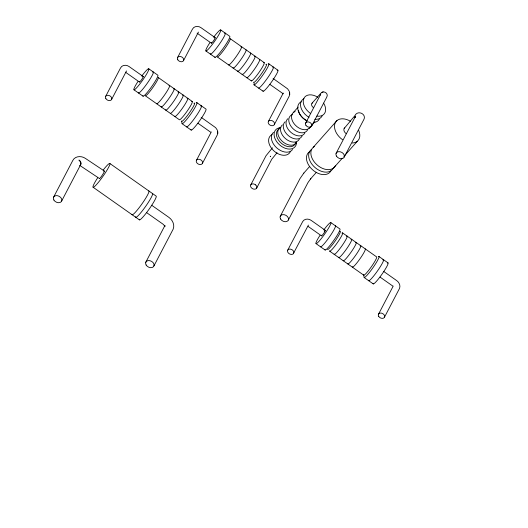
<?xml version="1.0" encoding="UTF-8"?>
<svg xmlns="http://www.w3.org/2000/svg" width="528" height="528" viewBox="0 0 528 528"><rect width="100%" height="100%" fill="white"/><g stroke="black" fill="none" stroke-linecap="round" stroke-linejoin="round"><path stroke-width="0.79" d="M320.496 95.086L320.681 94.248L305.587 123.248M217.807 132.772L217.285 134.957L202.336 163.548M289.74 93.925L289.219 96.116L274.27 124.7M105.541 96.631L120.483 68.046C121.961 64.819 126.463 64.548 129.056 66.528L143.26 76.534M53.519 197.327L72.758 160.519C75.055 155.833 81.589 155.641 85.444 158.426L104.379 171.046M111.698 99.257L126.509 70.924M61.67 200.983L80.738 164.525M177.474 57.783L192.416 29.198C193.895 25.971 198.396 25.7 200.996 27.68L215.2 37.686M183.632 60.41L198.442 32.076M196.495 160.248L196.924 159.76A3.359 2.449 27.6 0 1 202.264 161.35A3.359 2.449 27.6 0 1 199.498 164.498A3.359 2.449 27.6 0 1 196.495 160.248L211.306 131.921M145.768 262.304L164.934 225.476L164.947 226.558L163.482 224.506L146.52 212.56M153.925 265.96L173.144 229.198C174.973 224.902 172.524 219.952 168.934 217.404L151.661 205.24M268.429 121.4L268.858 120.912A3.359 2.449 27.6 0 1 274.204 122.503A3.359 2.449 27.6 0 1 271.438 125.651A3.359 2.449 27.6 0 1 268.429 121.4L283.239 93.073M250.774 184.879L266.02 155.753L272.441 147.814M256.615 188.186L271.775 159.212L277.042 152.744M311.744 125.875L326.641 97.376C329.267 93.397 323.057 89.641 320.582 93.562L312.035 103.198M280.223 216.341L300.016 178.57L303.877 173.026L309.573 166.558M288.38 219.998L307.949 182.629L310.814 178.57L310.477 178.999L316.424 172.253M336.079 153.377L355.595 116.153L355.232 116.747A4.475 3.267 27.6 0 0 355.067 117.599M287.767 250.107L302.716 221.516C304.458 218.572 308.649 218.467 311.197 220.4L325.38 230.386M293.608 253.414A3.359 2.449 27.6 0 0 290.605 249.157A3.359 2.449 27.6 0 0 287.839 252.305A3.359 2.449 27.6 0 0 293.185 253.902L308.418 225.086M344.236 157.034L363.409 120.358C367.547 114.385 357.727 109.369 354.79 115.79L344.15 128.495M378.411 314.404L393.221 286.07M384.569 317.024L399.511 288.44C400.679 285.608 399.122 282.328 396.752 280.645L383.849 271.55M303.547 173.455L303.877 173.026M293.39 112.477L298.142 107.111M309.098 128.337L314.912 121.783M313.302 147.246L336.937 120.602M333.716 167.864L342.316 158.176M343.926 156.361L357.357 141.22M323.169 91.905L322.087 92.294M197.102 33.178L211.385 43.19M80.797 166.089L99.429 178.504M220.645 29.891L229.72 36.287A12.87 1.571 -54.8 0 1 222.988 48.675A12.87 1.571 -54.8 0 1 214.856 56.899M268.765 63.782L277.847 70.178M264.172 62.601L230.122 38.617A11.187 1.366 -54.8 0 1 225.113 48.2A11.187 1.366 -54.8 0 1 217.338 56.965L251.394 80.949M273.095 78.474L287.608 88.829L289.331 91.39L289.753 94.519M269.867 84.374L282.506 93.278M205.94 50.985L215.021 57.38M254.067 84.883L263.142 91.278M148.705 68.739L157.786 75.134A12.87 1.571 -54.8 0 1 151.054 87.523A12.87 1.571 -54.8 0 1 142.923 95.746M196.832 102.63L205.913 109.025A12.87 1.571 -54.8 0 1 199.175 121.42A12.87 1.571 -54.8 0 1 191.05 129.644M192.238 101.449L158.189 77.464A11.187 1.366 -54.8 0 1 153.179 87.047A11.187 1.366 -54.8 0 1 145.405 95.812L179.454 119.797A11.187 1.366 -54.8 0 0 188.054 109.831A11.187 1.366 -54.8 0 0 191.664 101.653M201.161 117.322L215.675 127.677L217.391 130.238L217.82 133.366M125.506 72.217L139.451 82.038M197.934 123.222L210.566 132.125M330.779 222.552L339.86 228.947A12.87 1.571 -54.8 0 1 333.122 241.342A12.87 1.571 -54.8 0 1 324.997 249.566M378.899 256.45L387.981 262.845M342.533 232.881L376.583 256.865A11.187 1.366 -54.8 0 1 370.729 267.637A11.187 1.366 -54.8 0 1 363.66 274.791L364.036 277.061A12.87 1.571 -54.8 0 0 373.138 267.465A12.87 1.571 -54.8 0 0 378.239 256.687M134.006 89.833L143.088 96.228M182.127 123.73L191.209 130.126M308.174 226.446L321.473 235.818M380.035 277.075L392.654 285.965M329.749 251.229L363.799 275.207M316.074 243.652L325.156 250.048M364.201 277.543L373.283 283.939M109.778 163.436L156.083 196.053A14.546 1.775 -54.8 0 1 148.474 210.058A14.546 1.775 -54.8 0 1 139.28 219.358M93.159 187.282L139.465 219.899M283.081 93.839L283.074 93.482M289.714 92.697L289.72 93.199M217.774 131.545L217.787 132.046M304.821 133.003A11.187 7.524 41.6 0 1 291.047 132.488A11.187 7.524 41.6 0 1 287.892 118.675M307.573 129.901A11.187 7.524 41.6 0 1 292.723 128.396A11.187 7.524 41.6 0 1 292.4 114.583M302.075 136.099A11.187 7.524 41.6 0 1 288.301 135.584A11.187 7.524 41.6 0 1 285.14 121.77M299.323 139.201A11.187 7.524 41.6 0 1 285.549 138.686A11.187 7.524 41.6 0 1 282.394 124.872M296.578 142.296A11.187 7.524 41.6 0 1 282.071 141.128A11.187 7.524 41.6 0 1 280.764 127.241M295.68 142.567A11.187 7.524 41.6 0 1 281.424 143.332A11.187 7.524 41.6 0 1 279.391 128.792M296.505 142.19A12.87 8.653 41.6 0 1 287.232 148.856A12.87 8.653 41.6 0 1 274.679 137.755A12.87 8.653 41.6 0 1 280.137 127.71M292.598 149.483A12.87 8.653 41.6 0 1 276.725 147.873A12.87 8.653 41.6 0 1 273.517 132.356M290.242 151.932A12.87 8.653 41.6 0 1 273.563 150.592A12.87 8.653 41.6 0 1 272.059 134.62M323.624 103.138A12.87 8.653 41.6 0 1 316.846 116.101M310.358 113.329A12.87 8.653 41.6 0 1 303.864 98.439A12.87 8.653 41.6 0 1 317.823 97.284M322.126 115.988A12.87 8.653 41.6 0 1 314.813 119.295M309.012 117.322A12.87 8.653 41.6 0 1 300.854 107.309A12.87 8.653 41.6 0 1 303.943 98.677M310.319 126.806A11.187 7.524 41.6 0 1 295.469 125.301A11.187 7.524 41.6 0 1 295.152 111.481M307.039 120.859A11.187 7.524 41.6 0 1 298.478 110.51M319.381 119.084A12.87 8.653 41.6 0 1 313.441 122.443M306.986 120.813A12.87 8.653 41.6 0 1 298.208 110.755A12.87 8.653 41.6 0 1 301.198 101.772M313.441 107.62A3.359 2.257 41.6 0 1 312.55 102.881M250.556 53.011A11.187 1.366 -54.8 0 1 244.702 63.782A11.187 1.366 -54.8 0 1 237.633 70.937M246.015 49.81A11.187 1.366 -54.8 0 1 240.161 60.588A11.187 1.366 -54.8 0 1 233.092 67.736M254.522 56.41A11.187 1.366 -54.8 0 1 250.087 65.789A11.187 1.366 -54.8 0 1 242.174 74.131M259.637 59.407A11.187 1.366 -54.8 0 1 253.777 70.178A11.187 1.366 -54.8 0 1 246.708 77.332M263.597 62.806A11.187 1.366 -54.8 0 1 259.162 72.184A11.187 1.366 -54.8 0 1 251.249 80.527M265.868 64.409A11.187 1.366 -54.8 0 1 261.433 73.781A11.187 1.366 -54.8 0 1 253.519 82.13M268.105 64.02A12.87 1.571 -54.8 0 1 262.033 76.177A12.87 1.571 -54.8 0 1 254.252 83.233M272.646 67.221A12.87 1.571 -54.8 0 1 268.488 76.619A12.87 1.571 -54.8 0 1 258.601 88.077M277.18 70.415A12.87 1.571 -54.8 0 1 272.085 81.2A12.87 1.571 -54.8 0 1 262.984 90.796M213.655 37.25A12.87 1.571 -54.8 0 1 220.222 32.069A12.87 1.571 -54.8 0 1 208.184 49.348A12.87 1.571 -54.8 0 1 209.854 42.715M224.519 33.323A12.87 1.571 -54.8 0 1 219.424 44.108A12.87 1.571 -54.8 0 1 210.322 53.704M240.9 46.82A11.187 1.366 -54.8 0 1 236.465 56.199A11.187 1.366 -54.8 0 1 228.551 64.541M214.711 38.029A3.359 0.409 -54.8 0 1 214.764 38.9A3.359 0.409 -54.8 0 1 212.131 42.583A3.359 0.409 -54.8 0 1 211.616 42.346M178.042 92.063A11.187 1.366 -54.8 0 1 173.613 101.435A11.187 1.366 -54.8 0 1 165.693 109.784M173.507 88.862A11.187 1.366 -54.8 0 1 169.072 98.241A11.187 1.366 -54.8 0 1 161.159 106.583M182.582 95.258A11.187 1.366 -54.8 0 1 178.972 103.435A11.187 1.366 -54.8 0 1 170.379 113.401M187.123 98.459A11.187 1.366 -54.8 0 1 182.688 107.831A11.187 1.366 -54.8 0 1 174.775 116.18M193.934 103.257A11.187 1.366 -54.8 0 1 189.499 112.629A11.187 1.366 -54.8 0 1 181.586 120.978L181.969 123.248A12.87 1.571 -54.8 0 0 191.07 113.652A12.87 1.571 -54.8 0 0 196.172 102.868M200.706 106.069A12.87 1.571 -54.8 0 1 195.611 116.846A12.87 1.571 -54.8 0 1 186.509 126.443M141.722 76.098A12.87 1.571 -54.8 0 1 148.289 70.917A12.87 1.571 -54.8 0 1 136.244 88.196A12.87 1.571 -54.8 0 1 137.92 81.563M152.585 72.171A12.87 1.571 -54.8 0 1 147.484 82.955A12.87 1.571 -54.8 0 1 138.382 92.552M168.967 85.668A11.187 1.366 -54.8 0 1 164.531 95.04A11.187 1.366 -54.8 0 1 156.618 103.389M142.778 76.877A3.359 0.409 -54.8 0 1 141.821 79.339A3.359 0.409 -54.8 0 1 139.471 81.642M355.575 242.682A11.187 1.366 -54.8 0 1 351.14 252.054A11.187 1.366 -54.8 0 1 343.226 260.403M360.116 245.876A11.187 1.366 -54.8 0 1 355.681 255.255A11.187 1.366 -54.8 0 1 347.767 263.597M351.034 239.481A11.187 1.366 -54.8 0 1 346.599 248.86A11.187 1.366 -54.8 0 1 338.686 257.202M346.493 236.287A11.187 1.366 -54.8 0 1 342.065 245.659A11.187 1.366 -54.8 0 1 334.145 254.008M341.953 233.086A11.187 1.366 -54.8 0 1 337.524 242.464A11.187 1.366 -54.8 0 1 329.611 250.807M339.689 231.488A11.187 1.366 -54.8 0 1 336.072 239.666A11.187 1.366 -54.8 0 1 327.479 249.632M335.32 225.746A12.87 1.571 -54.8 0 1 328.588 238.141A12.87 1.571 -54.8 0 1 320.456 246.365M323.796 229.918A12.87 1.571 -54.8 0 1 330.363 224.73A12.87 1.571 -54.8 0 1 318.318 242.009A12.87 1.571 -54.8 0 1 319.988 235.376M387.321 263.083A12.87 1.571 -54.8 0 1 382.219 273.86A12.87 1.571 -54.8 0 1 373.118 283.457M382.78 259.882A12.87 1.571 -54.8 0 1 377.678 270.666A12.87 1.571 -54.8 0 1 368.577 280.262M365.231 248.873A11.187 1.366 -54.8 0 1 359.377 259.644A11.187 1.366 -54.8 0 1 352.308 266.798M325.037 230.512A3.359 0.409 -54.8 0 1 324.931 231.515A3.359 0.409 -54.8 0 1 322.595 234.868L322.166 235.356A3.359 0.409 -54.8 0 1 321.651 235.217M324.258 231.337A3.359 0.409 -54.8 0 1 324.694 230.848M335.313 165.871A14.546 9.781 41.6 0 1 316.688 164.571A14.546 9.781 41.6 0 1 314.365 146.507M358.75 130.561A14.546 9.781 41.6 0 1 352.235 143.015M342.54 139.715A14.546 9.781 41.6 0 1 335.122 123.07A14.546 9.781 41.6 0 1 350.493 121.282M333.115 168.346A14.546 9.781 41.6 0 1 315.203 167.686A14.546 9.781 41.6 0 1 311.098 149.728M330.917 170.828A14.546 9.781 41.6 0 1 312.292 169.534A14.546 9.781 41.6 0 1 309.969 151.463M355.014 117.678A4.475 3.458 26.7 0 1 355.205 116.787M346.269 133.742A4.475 3.062 40 0 1 344.665 127.888M148.817 190.931A14.546 1.775 -54.8 0 1 141.207 204.943A14.546 1.775 -54.8 0 1 132.02 214.243M103.204 170.023A14.546 1.775 -54.8 0 1 108.92 166.709A14.546 1.775 -54.8 0 1 95.37 185.757A14.546 1.775 -54.8 0 1 97.581 177.929M152.453 193.492A14.546 1.775 -54.8 0 1 144.837 207.497A14.546 1.775 -54.8 0 1 135.65 216.797M79.596 165.805A4.475 3.293 33.1 0 0 78.949 160.05A4.475 3.267 27.6 0 1 80.375 165.079M103.811 171.428A4.475 0.521 -56.3 0 1 103.283 173.56A4.475 0.521 -56.3 0 1 99.634 178.438M255.671 184.932L254.958 184.43A3.359 2.449 27.6 0 0 250.51 185.922A3.359 2.449 27.6 0 0 255.11 189.149A3.359 2.449 27.6 0 0 255.671 184.932M270.567 156.46L270.217 156.215L270.56 156.46M305.917 125.281A3.359 2.449 27.6 0 0 311.434 126.43A3.359 2.449 27.6 0 0 308.649 121.975A3.359 2.449 27.6 0 0 305.917 125.281M177.804 59.816A3.359 2.449 27.6 0 0 183.322 60.964A3.359 2.449 27.6 0 0 180.536 56.509A3.359 2.449 27.6 0 0 177.804 59.816M105.871 98.663A3.359 2.449 27.6 0 0 111.382 99.812A3.359 2.449 27.6 0 0 108.603 95.357A3.359 2.449 27.6 0 0 105.871 98.663M378.741 316.43A3.359 2.449 27.6 0 0 384.252 317.585A3.359 2.449 27.6 0 0 381.473 313.124A3.359 2.449 27.6 0 0 378.741 316.43M336.435 156.077A4.475 3.267 27.6 0 0 343.787 157.766A4.475 3.267 27.6 0 0 340.243 151.78A4.475 3.267 27.6 0 0 336.435 156.077M280.586 219.034A4.475 3.267 27.6 0 0 287.938 220.73A4.475 3.267 27.6 0 0 284.394 214.744A4.475 3.267 27.6 0 0 280.586 219.034M53.876 200.02A4.475 3.267 27.6 0 0 61.228 201.716A4.475 3.267 27.6 0 0 57.684 195.73A4.475 3.267 27.6 0 0 53.876 200.02M146.124 264.997A4.475 3.267 27.6 0 0 153.476 266.693A4.475 3.267 27.6 0 0 149.939 260.707A4.475 3.267 27.6 0 0 146.124 264.997"/></g></svg>
